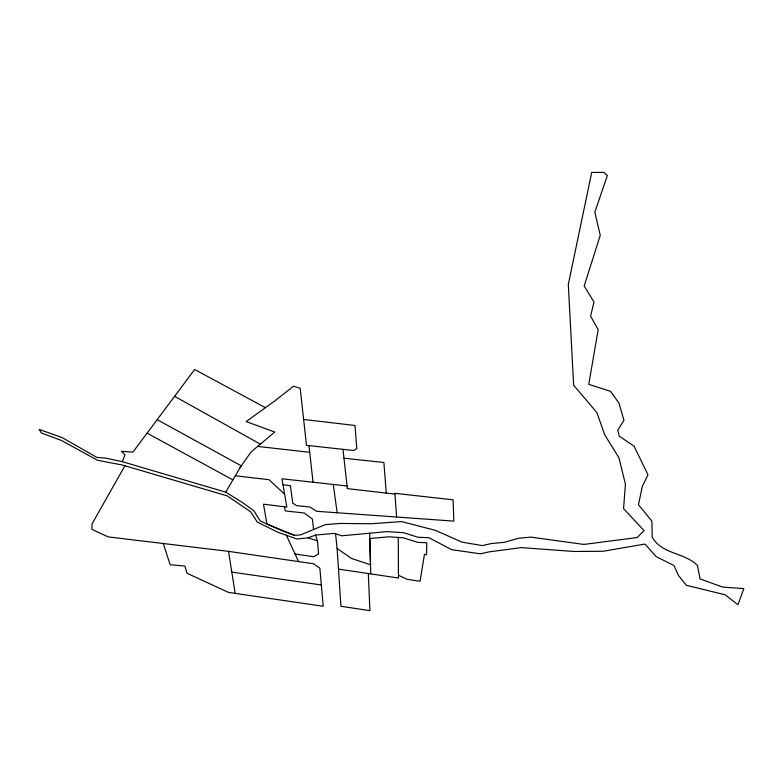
<?xml version="1.0" encoding="UTF-8"?>
<svg xmlns="http://www.w3.org/2000/svg" width="783" height="783" viewBox="0 0 783 783"><rect width="100%" height="100%" fill="white"/><g stroke="black" fill="none" stroke-linecap="round" stroke-linejoin="round"><path stroke-width="1.17" d="M122.236 461.657L225.739 492.155L243.004 502.872L253.878 510.8L260.23 520.998L282.399 530.894L294.486 535.318L300.476 534.916L325.444 524.571L340.233 523.445L370.858 523.768L401.532 521.586L435.446 530.355L462.127 542.169L482.465 545.604L491.137 543.568L504.33 542.316L518.561 538.234L530.786 537.118L583.873 544.43L637.215 537.539L644.037 530.571L623.562 508.617L625.411 484.227L618.981 457.859L604.73 434.8L596.871 412.572L573.645 385.207L568.301 284.474L591.703 172.475L603.722 172.329L607.373 175.509L594.845 212.105L600.238 235.37L584.167 285.952L594.003 302.052L590.588 316.107L598.183 329.653L588.757 384.336L610.564 391.343L618.962 403.128L623.973 420.275L617.767 430.19L619.294 436.2L634.044 446.153L647.962 474.723L642.354 486.36L638.458 504.741L651.906 521.116L652.21 537.089C661.85 554.481 684.332 552.269 697.447 565.424L700.061 578.901L722.601 587.074L743.85 588.601L737.919 604.711L725.127 594.806L686.309 585.263L678.391 575.329L673.987 565.551L656.115 556.586L644.977 544.048L603.067 551.271L574.086 551.477L521.155 547.62L488.533 551.956L480.4 553.816L451.615 549.656L428.957 537.735L418.093 537.275L403.617 532.724L387.194 531.598L341.652 535.797L334.439 533.38L315.666 535.034L307.993 537.833L297.08 539.037L277.916 532.254L257.323 522.085L250.736 511.867L227.256 495.893L122.647 465.092L97.366 460.208L61.436 440.447L41.382 432.979L39.15 429.397L62.17 437.599L96.847 457.409L105.92 458.163L122.236 461.657L125.026 454.864L121.492 451.282L132.904 452.134L194.654 369.478L265.339 407.669M124.908 465.758L92.081 523.837L91.914 529.396L108.22 536.913L228.528 551.359L313.64 563.789L319.865 568.233L323.222 606.267L228.567 592.428L187.108 573.313L184.827 566.04L170.156 564.709L163.265 543.529M225.739 492.155L239.921 467.882L250.981 452.045L274.755 432.01L246.156 421.587L275.665 400.27L293.449 386.244L300.192 388.309L306.496 445.331L353.71 450.519L356.774 448.502L355.012 425.492L303.628 419.443M239.921 467.882L241.33 465.865L157.177 419.649M370.76 573.9L369.801 538.538L389.014 536.795L403.147 537.774L417.711 542.355L426.755 542.746L426.549 554.746L424.474 554.295L420.06 581.26L407.229 579.342L398.449 575.27M343.972 458.221L383.885 462.479L386.264 493.114L394.955 494.102M347.055 485.959L281.978 478.795L286.832 507.051L263.47 504.193L266.993 524.111L294.486 535.318M257.646 446.427L309.696 452.29M386.264 493.114L347.358 488.612L342.983 449.354M235.321 475.761L269.039 479.725L284.63 494.23M283.006 484.765L290.434 485.714L292.695 503.107L296.551 505.671L309.833 506.983L316.557 511.289L453.846 521.126L453.103 499.818L394.896 493.319L396.589 517.025M231.807 572.099L321.343 584.989M295.064 554.002L313.817 556.733L318.593 553.826L317.458 540.906L315.49 535.092M338.462 569.075L398.459 578.04L398.263 537.432M307.993 537.833L317.458 540.906M147.077 433.156L232.913 479.891M174.599 396.335L260.367 444.127M335.545 533.752L337.091 548.472L351.361 558.396L370.516 564.778L369.664 533.213M286.324 535.229L298.587 561.587M284.493 506.758L285.218 510.917L304.205 512.992L312.319 518.953L313.591 529.474M228.528 551.359L235.174 593.406M333.284 484.442L337.16 512.767M308.952 445.644L313.034 482.211M337.091 548.472L340.948 606.267L369.919 610.671L368.304 573.538"/></g></svg>
